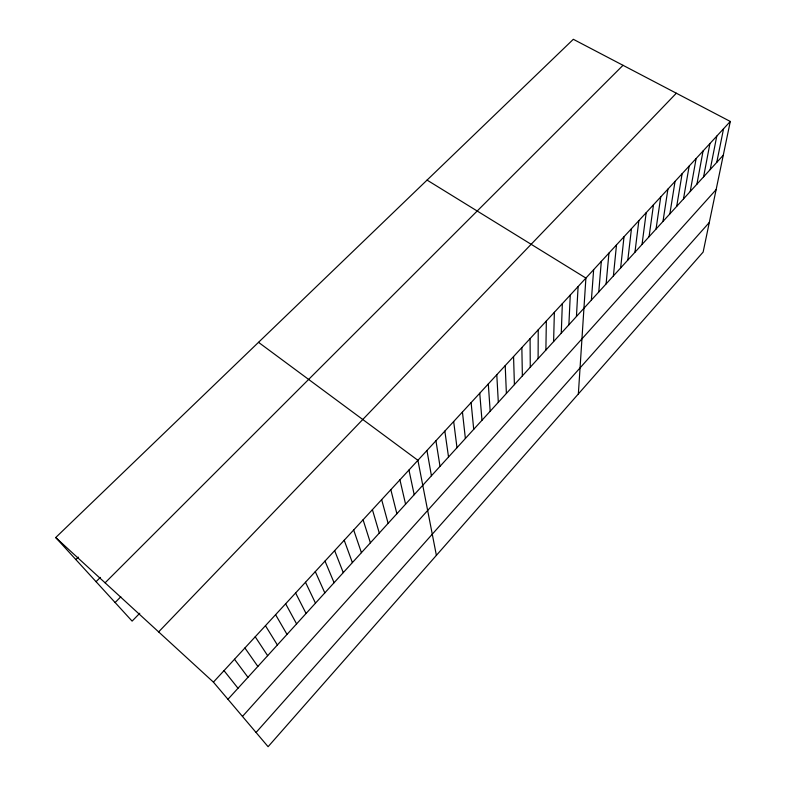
<?xml version="1.0" encoding="UTF-8"?>
<svg xmlns="http://www.w3.org/2000/svg" width="786" height="786" viewBox="0 0 786 786"><rect width="100%" height="100%" fill="white"/><g stroke="black" fill="none" stroke-linecap="round" stroke-linejoin="round"><path stroke-width="1.18" d="M538.105 358.613L538.233 329.786M545.887 350.065L546.339 321.002M553.609 341.586L554.366 312.288M561.273 333.166L562.344 303.632M568.887 324.805L570.263 295.045M576.443 316.503L578.113 286.526M578.358 393.933L585.904 278.077L427.063 180.092M591.386 300.085L593.646 269.686M598.775 291.97L601.319 261.355M606.114 283.903L608.944 253.092M613.404 275.906L616.499 244.888M620.635 267.957L624.015 236.743M627.817 260.068L631.463 228.657M634.95 252.237L638.861 220.63M642.034 244.456L646.2 212.672M649.069 236.733L653.49 204.763M656.045 229.06L660.731 196.913M662.981 221.446L667.913 189.121M669.868 213.88L675.046 181.389M676.707 206.374L682.12 173.706M683.496 198.917L689.155 166.082M690.236 191.509L696.131 158.507M696.936 184.15L703.057 150.991M703.588 176.85L709.935 143.533M710.19 169.589L716.773 136.125M716.753 162.388L723.552 128.766M730.292 121.457L703.146 252.06L268.095 746.7L213.419 682.13L55.708 537.545L573.328 39.3L730.292 121.457L213.419 682.13M256.059 732.483L709.296 222.477M242.471 716.439L716.115 189.642M227.95 699.285L723.267 155.225M158.634 631.905L676.333 93.22M139.77 613.257L132.107 621.117L55.708 537.545M115.12 602.538L120.808 596.79M105.088 582.809L623.013 65.307M96.059 581.679L100.333 577.425M75.82 559.544L78.305 557.117M258.515 342.332L417.906 460.311L436.387 555.358M224.01 670.645L238.001 688.251M234.503 659.258L247.963 677.296M244.908 647.978L257.847 666.44M255.224 636.788L267.653 655.671M265.442 625.695L277.379 644.992M275.581 614.691L287.018 634.4M285.642 603.786L296.587 623.897M295.605 592.978L306.068 613.473M305.489 582.259L315.481 603.137M315.294 571.628L324.815 592.89M325.011 561.086L334.079 582.711M334.649 550.632L343.266 572.621M344.209 540.257L352.374 562.609M353.68 529.98L361.422 552.686M363.083 519.782L370.393 542.831M372.407 509.662L379.294 533.055M381.652 499.631L388.117 523.348M390.829 489.688L396.881 513.73M399.927 479.814L405.576 504.18M408.956 470.028L414.202 494.699M426.955 450.496L431.426 475.795M435.935 440.759L440.013 466.353M444.837 431.101L448.531 457M453.669 421.522L456.99 447.706M462.433 412.011L465.381 438.49M471.119 402.589L473.712 429.343M479.745 393.236L481.975 420.264M488.303 383.951L490.179 411.255M496.791 374.745L498.314 402.314M505.211 365.618L506.39 393.442M513.563 356.549L514.408 384.639M521.855 347.559L522.366 375.895M530.078 338.638L530.265 367.219"/></g></svg>
